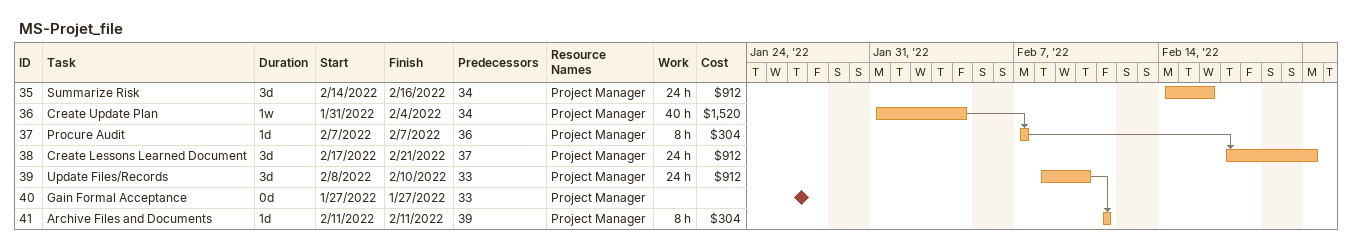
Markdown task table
MS-Projet_file

| ID | Task | Duration | Start | Finish | Predecessors | Resources | Work (h) | Cost ($) |
|---|---|---|---|---|---|---|---|---|
| 35 | Summarize Risk | 3d | 2022-02-14 | 2022-02-16 | 34 | Project Manager | 24 | 912 |
| 36 | Create Update Plan | 1w | 2022-01-31 | 2022-02-04 | 34 | Project Manager | 40 | 1520 |
| 37 | Procure Audit | 1d | 2022-02-07 | 2022-02-07 | 36 | Project Manager | 8 | 304 |
| 38 | Create Lessons Learned Document | 3d | 2022-02-17 | 2022-02-21 | 37 | Project Manager | 24 | 912 |
| 39 | Update Files/Records | 3d | 2022-02-08 | 2022-02-10 | 33 | Project Manager | 24 | 912 |
| 40 | Gain Formal Acceptance | 0d | 2022-01-27 | 2022-01-27 | 33 | Project Manager |  |  |
| 41 | Archive Files and Documents | 1d | 2022-02-11 | 2022-02-11 | 39 | Project Manager | 8 | 304 |
